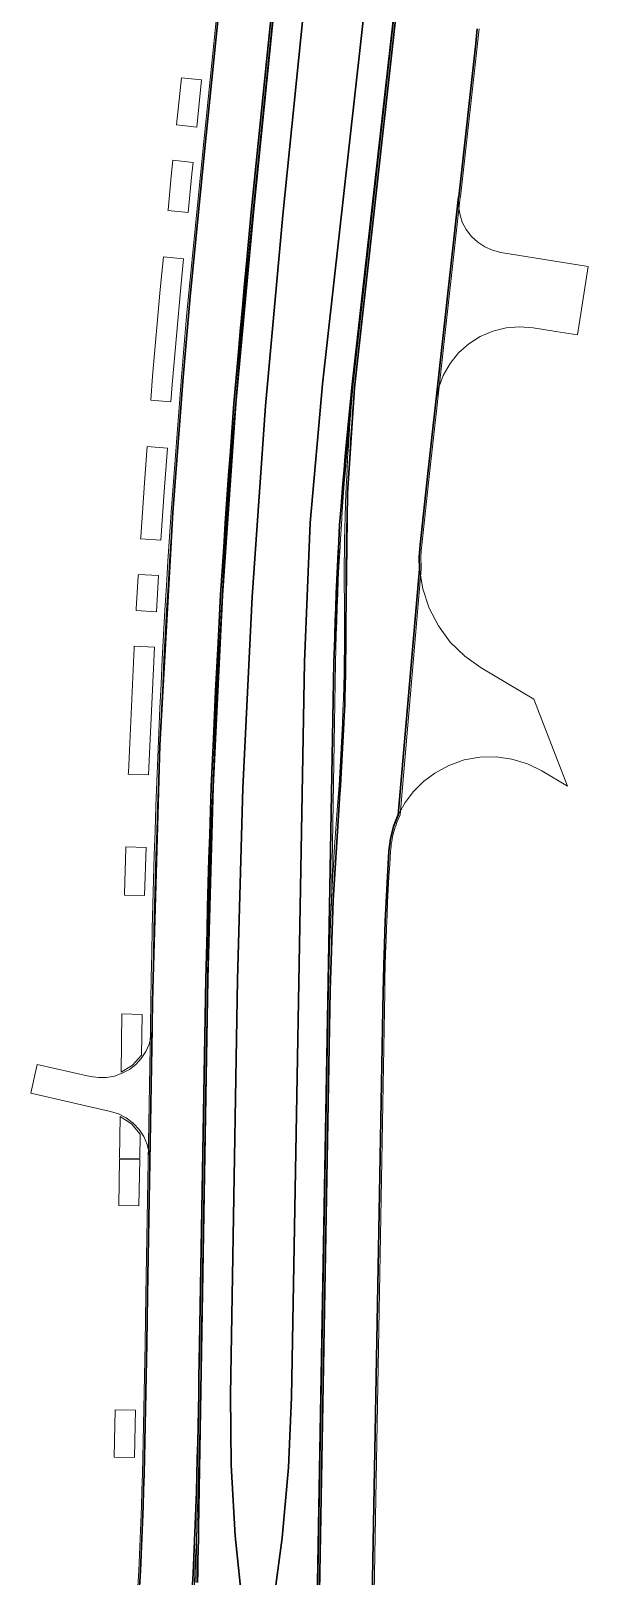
# Model space of a CAD drawing. Header units: metres. Extents: x 105145 to 106173, y 111785 to 118130.
# Drawn here: x 105912.2 to 105978.2, y 114770.5 to 114953.4 of the extents above; entities that cross this region are included whole.
import ezdxf

# ---------------------------------------------------------------- set-up
doc = ezdxf.new("R2010")
doc.units = ezdxf.units.M
for name, color, linetype, lineweight in [('10-PAV-BOCACALLE', 9, 'CONTINUOUS', 13), ('10-PAV-CALZADA-BRT', 12, 'CONTINUOUS', 30), ('10-PAV-CALZADA-MIXTA', 8, 'CONTINUOUS', 30), ('10-PAV-CICLORUTA', 76, 'CONTINUOUS', 18), ('10-PAV-SARDINEL', 252, 'CONTINUOUS', 13)]:
    doc.layers.add(name, color=color, linetype=linetype, lineweight=lineweight)

msp = doc.modelspace()

# ---------------------------------------------------------------- linework, layer by layer
at = {"layer": '10-PAV-BOCACALLE'}
for points in [[(105978.2133, 114925.4732), (105976.9391, 114917.3722), (105974.3795, 114917.7875), (105971.7211, 114918.2185), (105970.1095, 114918.3474), (105968.4982, 114918.2149), (105966.9293, 114917.8245), (105965.4439, 114917.1864), (105964.0806, 114916.3172), (105962.8753, 114915.2397), (105961.8593, 114913.9821), (105961.0593, 114912.5772), (105960.4961, 114911.0617), (105960.1845, 114909.4753), (105962.8784, 114933.7144), (105962.8549, 114932.7041), (105963.0013, 114931.7043), (105963.3135, 114930.7431), (105963.7825, 114929.848), (105964.3951, 114929.0443), (105965.1338, 114928.3548), (105965.9778, 114927.7991), (105966.9031, 114927.3929), (105967.8835, 114927.1477), (105978.2133, 114925.4732)], [(105955.7336, 114860.5808), (105958.2583, 114889.6647), (105958.6377, 114887.3155), (105959.3838, 114885.0559), (105960.4779, 114882.9427), (105961.8924, 114881.0291), (105963.5917, 114879.3632), (105965.5331, 114877.9871), (105971.7883, 114874.2611), (105975.7749, 114863.9591), (105972.7291, 114865.7735), (105971.018, 114866.6163), (105969.1951, 114867.1773), (105967.3062, 114867.4424), (105965.3992, 114867.4049), (105963.5223, 114867.0657), (105961.7228, 114866.4333), (105960.0462, 114865.5239), (105958.7206, 114864.525), (105957.5456, 114863.3528), (105956.5435, 114862.0296), (105955.7336, 114860.5808)], [(105912.2114, 114827.6101), (105912.9664, 114831.0283), (105919.2493, 114829.6029), (105920.2043, 114829.4658), (105921.1689, 114829.4836), (105922.1183, 114829.6557), (105923.0277, 114829.9778), (105923.8738, 114830.4415), (105924.6346, 114831.0347), (105925.2905, 114831.7423), (105925.8245, 114832.5458), (105926.2229, 114833.4246), (105926.4752, 114834.3558), (105926.575, 114835.3154), (105926.3067, 114819.5444), (105926.2332, 114820.561), (105925.9887, 114821.5505), (105925.5803, 114822.4843), (105925.0196, 114823.3356), (105924.323, 114824.0796), (105923.5105, 114824.695), (105922.6056, 114825.164), (105921.6343, 114825.4731), (105912.2114, 114827.6101)]]:
    msp.add_lwpolyline(points, close=True, dxfattribs=at)
at = {"layer": '10-PAV-CALZADA-BRT'}
for points in [[(105931.9513, 114769.7149), (105931.9775, 114770.9997), (105932.0021, 114772.2875), (105932.0253, 114773.5741), (105932.0477, 114774.8619), (105932.0697, 114776.1509), (105933.1753, 114841.1523), (105933.8022, 114863.8762), (105934.9096, 114886.5817), (105936.497, 114909.2587), (105938.5637, 114931.8971), (105942.6989, 114972.4531)], [(105946.0923, 114971.2285), (105942.0455, 114931.5421), (105939.9856, 114908.9775), (105938.4034, 114886.3743), (105937.2996, 114863.7427), (105936.6747, 114841.0929), (105935.8387, 114791.9385), (105935.9369, 114783.5823), (105936.4179, 114775.2394), (105937.2805, 114766.9273)], [(105940.8709, 114766.7465), (105941.9874, 114775.0107), (105942.7189, 114783.3179), (105943.0639, 114791.6501), (105944.6101, 114878.6713), (105945.2908, 114895.1367), (105946.7457, 114911.5519), (105951.9033, 114957.4321)], [(105955.3813, 114957.0411), (105950.2237, 114911.1609), (105948.7834, 114894.9099), (105948.1097, 114878.6091), (105945.6995, 114742.9863)]]:
    msp.add_lwpolyline(points, dxfattribs=at)
at = {"layer": '10-PAV-CALZADA-MIXTA'}
for points in [[(105941.9863, 114967.9287), (105938.3149, 114931.9225), (105936.2478, 114909.2788), (105934.66, 114886.5965), (105933.5524, 114863.8857), (105932.9253, 114841.1565), (105932.1891, 114797.8755), (105932.1561, 114795.9403), (105932.1225, 114794.0051), (105932.0875, 114792.0701), (105932.0505, 114790.1349), (105932.0111, 114788.1999), (105931.9685, 114786.2649), (105931.9219, 114784.3299), (105931.8707, 114782.3951), (105931.8145, 114780.4603), (105931.7525, 114778.5259), (105931.6841, 114776.5917), (105931.6085, 114774.6577), (105931.5253, 114772.7239), (105931.4337, 114770.7907), (105931.3329, 114768.8577)], [(105925.0923, 114769.1983), (105925.1913, 114771.1011), (105925.2817, 114773.0063), (105925.3639, 114774.9141), (105925.4385, 114776.8241), (105925.5061, 114778.7365), (105925.5675, 114780.6513), (105925.6233, 114782.5683), (105925.6739, 114784.4875), (105925.7201, 114786.4089), (105925.7625, 114788.3325), (105925.8019, 114790.2581), (105925.8387, 114792.1891), (105925.8735, 114794.1181), (105925.9071, 114796.0491), (105925.9399, 114797.9823), (105926.0372, 114803.7032), (105926.3063, 114819.5195), (105926.3067, 114819.5444), (105926.575, 114835.3154), (105926.5756, 114835.3523), (105926.5795, 114835.5803), (105926.6278, 114838.4219), (105926.6761, 114841.2629), (105927.497, 114868.8342), (105929.0209, 114896.3755), (105930.2321, 114912.3977), (105931.0669, 114921.9327), (105932.7231, 114938.6947), (105934.5405, 114956.5182)], [(105945.9309, 114741.9365), (105947.6697, 114839.7847), (105948.0225, 114850.4622), (105948.7011, 114861.1239), (105949.4005, 114873.6193), (105949.5411, 114886.1335), (105949.7259, 114898.6418), (105950.5577, 114911.1237), (105955.2049, 114952.9367), (105955.4007, 114954.6999)], [(105965.0911, 114953.6238), (105964.8951, 114951.8597), (105962.8805, 114933.7333), (105962.8784, 114933.7144), (105960.1845, 114909.4753), (105960.1819, 114909.4519), (105959.7117, 114905.2213), (105959.2416, 114900.9917), (105958.3013, 114892.5309), (105958.2112, 114891.0988), (105958.2583, 114889.6647), (105955.7336, 114860.5808), (105955.181, 114859.1897), (105954.8059, 114857.7406), (105954.6141, 114856.2561), (105954.1663, 114847.9689), (105953.9187, 114839.6734), (105952.1799, 114741.8251)]]:
    msp.add_lwpolyline(points, dxfattribs=at)
at = {"layer": '10-PAV-CICLORUTA'}
for points in [[(105932.4215, 114947.5675), (105931.8523, 114941.9845), (105929.4647, 114942.2279), (105930.0339, 114947.8109), (105932.4215, 114947.5675)], [(105931.4261, 114937.8063), (105931.2857, 114936.4289), (105930.8351, 114931.8633), (105928.4463, 114932.0983), (105928.4561, 114932.1979), (105928.8435, 114936.1357), (105929.0387, 114938.0497), (105931.4261, 114937.8063)], [(105930.2949, 114926.3899), (105929.9621, 114923.0185), (105928.9557, 114911.5205), (105928.7983, 114909.4587), (105926.4081, 114909.6427), (105926.6267, 114912.4817), (105927.5273, 114922.7543), (105927.9081, 114926.6247), (105930.2949, 114926.3899)], [(105928.3801, 114903.9751), (105927.9893, 114898.8495), (105927.5987, 114893.0779), (105925.2039, 114893.2289), (105925.2161, 114893.4241), (105925.6547, 114899.8581), (105925.9859, 114904.1595), (105928.3801, 114903.9751)], [(105927.3345, 114888.8861), (105927.0819, 114884.6145), (105924.6859, 114884.7467), (105924.6969, 114884.9455), (105924.9269, 114888.8375), (105924.9395, 114889.0371), (105927.3345, 114888.8861)], [(105926.8505, 114880.4207), (105926.1515, 114865.2997), (105923.7535, 114865.3891), (105923.7609, 114865.5889), (105924.4435, 114880.3525), (105924.4545, 114880.5531), (105926.8505, 114880.4207)], [(105925.8483, 114856.7001), (105925.6857, 114851.0207), (105923.2869, 114851.0829), (105923.2921, 114851.2985), (105923.4439, 114856.5947), (105923.4505, 114856.7897), (105925.8483, 114856.7001)], [(105925.4023, 114836.9381), (105925.3205, 114832.1173), (105924.2402, 114830.9579), (105922.8863, 114830.1341), (105923.0031, 114837.0003), (105925.4023, 114836.9381)], [(105925.1619, 114822.7953), (105925.1125, 114819.8933), (105922.7129, 114819.9339), (105922.7967, 114824.8603), (105924.1217, 114823.9909), (105925.1619, 114822.7953)], [(105925.1109, 114819.7933), (105925.0173, 114814.2937), (105922.6177, 114814.3345), (105922.7111, 114819.8339), (105925.1109, 114819.7933)], [(105924.5983, 114790.0995), (105924.5627, 114788.3579), (105924.5203, 114786.4365), (105924.4743, 114784.5177), (105924.4737, 114784.4925), (105922.0744, 114784.5557), (105922.1211, 114786.4919), (105922.1633, 114788.4089), (105922.1945, 114789.9381), (105922.1983, 114790.1403), (105924.5983, 114790.0995)]]:
    msp.add_lwpolyline(points, close=True, dxfattribs=at)
at = {"layer": '10-PAV-SARDINEL'}
for points in [[(105942.6989, 114972.4531), (105938.5637, 114931.8971), (105938.2792, 114929.0698), (105938.0021, 114926.2417), (105937.7326, 114923.4129), (105937.4705, 114920.5834), (105937.2159, 114917.7532), (105936.9688, 114914.9223), (105936.7292, 114912.0908), (105936.497, 114909.2587), (105936.2724, 114906.426), (105936.0552, 114903.5927), (105935.8456, 114900.7588), (105935.6434, 114897.9244), (105935.4487, 114895.0895), (105935.2615, 114892.254), (105935.0818, 114889.4181), (105934.9096, 114886.5817), (105934.745, 114883.7449), (105934.5878, 114880.9076), (105934.4381, 114878.0699), (105934.2959, 114875.2319), (105934.1612, 114872.3934), (105934.0341, 114869.5547), (105933.9144, 114866.7156), (105933.8022, 114863.8762), (105933.6976, 114861.0365), (105933.6004, 114858.1965), (105933.5108, 114855.3563), (105933.4287, 114852.5159), (105933.3541, 114849.6753), (105933.287, 114846.8344), (105933.2274, 114843.9934), (105933.1753, 114841.1523), (105932.0697, 114776.1509), (105932.0477, 114774.8619), (105932.0253, 114773.5741), (105932.0021, 114772.2875), (105931.9775, 114770.9997), (105931.9513, 114769.7149)], [(105931.3329, 114768.8577), (105931.4337, 114770.7907), (105931.5253, 114772.7239), (105931.6085, 114774.6577), (105931.6841, 114776.5917), (105931.7525, 114778.5259), (105931.8145, 114780.4603), (105931.8707, 114782.3951), (105931.9219, 114784.3299), (105931.9685, 114786.2649), (105932.0111, 114788.1999), (105932.0505, 114790.1349), (105932.0875, 114792.0701), (105932.1225, 114794.0051), (105932.1561, 114795.9403), (105932.1891, 114797.8755), (105932.9253, 114841.1565), (105932.9774, 114843.9983), (105933.037, 114846.84), (105933.1041, 114849.6814), (105933.1787, 114852.5227), (105933.2609, 114855.3638), (105933.3505, 114858.2047), (105933.4477, 114861.0453), (105933.5524, 114863.8857), (105933.6645, 114866.7257), (105933.7842, 114869.5655), (105933.9114, 114872.4049), (105934.0461, 114875.244), (105934.1884, 114878.0827), (105934.3381, 114880.9211), (105934.4953, 114883.759), (105934.66, 114886.5965), (105934.8322, 114889.4336), (105935.012, 114892.2702), (105935.1992, 114895.1063), (105935.3939, 114897.9419), (105935.5961, 114900.7769), (105935.8059, 114903.6115), (105936.0231, 114906.4454), (105936.2478, 114909.2788), (105936.48, 114912.1116), (105936.7196, 114914.9438), (105936.9668, 114917.7753), (105937.2215, 114920.6061), (105937.4836, 114923.4363), (105937.7532, 114926.2658), (105938.0303, 114929.0945), (105938.3149, 114931.9225), (105941.9863, 114967.9287)], [(105942.1853, 114967.9085), (105938.5139, 114931.9024), (105938.2294, 114929.0748), (105937.9523, 114926.2466), (105937.6828, 114923.4176), (105937.4207, 114920.588), (105937.1661, 114917.7577), (105936.9189, 114914.9267), (105936.6793, 114912.095), (105936.4471, 114909.2628), (105936.2225, 114906.4299), (105936.0053, 114903.5965), (105935.7956, 114900.7625), (105935.5935, 114897.9279), (105935.3988, 114895.0929), (105935.2116, 114892.2573), (105935.0319, 114889.4212), (105934.8597, 114886.5847), (105934.695, 114883.7477), (105934.5378, 114880.9103), (105934.3881, 114878.0725), (105934.2459, 114875.2343), (105934.1112, 114872.3958), (105933.9841, 114869.5569), (105933.8644, 114866.7176), (105933.7522, 114863.8781), (105933.6476, 114861.0383), (105933.5504, 114858.1982), (105933.4608, 114855.3578), (105933.3787, 114852.5173), (105933.3041, 114849.6765), (105933.2369, 114846.8355), (105933.1774, 114843.9944), (105933.1253, 114841.153), (105932.3891, 114797.8721), (105932.3561, 114795.9369), (105932.3225, 114794.0016), (105932.2875, 114792.0664), (105932.2505, 114790.131), (105932.2111, 114788.1957), (105932.1685, 114786.2603), (105932.1218, 114784.3249), (105932.0706, 114782.3896), (105932.0144, 114780.4542), (105931.9524, 114778.5192), (105931.884, 114776.5843), (105931.8083, 114774.6495), (105931.7251, 114772.7149), (105931.6335, 114770.7808), (105931.5326, 114768.8468)], [(105931.7513, 114769.7192), (105931.7775, 114771.0037), (105931.8021, 114772.2912), (105931.8253, 114773.5777), (105931.8477, 114774.8654), (105931.8697, 114776.1543), (105931.8716, 114776.2684), (105931.884, 114776.5843), (105931.9524, 114778.5192), (105932.0144, 114780.4542), (105932.0706, 114782.3896), (105932.1218, 114784.3249), (105932.1685, 114786.2603), (105932.2111, 114788.1957), (105932.2505, 114790.131), (105932.2875, 114792.0664), (105932.3225, 114794.0016), (105932.3561, 114795.9369), (105932.3891, 114797.8721), (105933.1253, 114841.153), (105933.1774, 114843.9944), (105933.2369, 114846.8355), (105933.3041, 114849.6765), (105933.3787, 114852.5173), (105933.4608, 114855.3578), (105933.5504, 114858.1982), (105933.6476, 114861.0383), (105933.7522, 114863.8781), (105933.8644, 114866.7176), (105933.9841, 114869.5569), (105934.1112, 114872.3958), (105934.2459, 114875.2343), (105934.3881, 114878.0725), (105934.5378, 114880.9103), (105934.695, 114883.7477), (105934.8597, 114886.5847), (105935.0319, 114889.4212), (105935.2116, 114892.2573), (105935.3988, 114895.0929), (105935.5935, 114897.9279), (105935.7956, 114900.7625), (105936.0053, 114903.5965), (105936.2225, 114906.4299), (105936.4471, 114909.2628), (105936.6793, 114912.095), (105936.9189, 114914.9267), (105937.1661, 114917.7577), (105937.4207, 114920.588), (105937.6828, 114923.4176), (105937.9523, 114926.2466), (105938.2294, 114929.0748), (105938.5139, 114931.9024), (105942.1853, 114967.9085)], [(105924.8926, 114769.2092), (105924.9916, 114771.1111), (105925.0819, 114773.0154), (105925.1641, 114774.9223), (105925.2387, 114776.8316), (105925.3062, 114778.7433), (105925.3676, 114780.6574), (105925.4234, 114782.5739), (105925.474, 114784.4926), (105925.5202, 114786.4135), (105925.5625, 114788.3368), (105925.6019, 114790.2621), (105925.6387, 114792.1928), (105925.6735, 114794.1217), (105925.7071, 114796.0526), (105925.7399, 114797.9857), (105925.8372, 114803.7066), (105926.1063, 114819.5228), (105926.1067, 114819.5477), (105926.375, 114835.3188), (105926.3756, 114835.3557), (105926.3795, 114835.5837), (105926.4278, 114838.4253), (105926.4761, 114841.2665), (105926.5294, 114844.17), (105926.5905, 114847.0735), (105926.6594, 114849.9768), (105926.7361, 114852.8799), (105926.8206, 114855.7828), (105926.9128, 114858.6855), (105927.0129, 114861.5879), (105927.1208, 114864.4901), (105927.2364, 114867.3919), (105927.3599, 114870.2934), (105927.4911, 114873.1946), (105927.6301, 114876.0954), (105927.777, 114878.9958), (105927.9316, 114881.8958), (105928.094, 114884.7954), (105928.2641, 114887.6946), (105928.4421, 114890.5933), (105928.6279, 114893.4914), (105928.8214, 114896.3897), (105930.0328, 114912.4137), (105930.2336, 114914.7992), (105930.4397, 114917.1836), (105930.6511, 114919.5676), (105930.8678, 114921.9516), (105932.5241, 114938.7147), (105934.3415, 114956.5385)], [(105934.5405, 114956.5182), (105932.7231, 114938.6947), (105931.0669, 114921.9327), (105930.8503, 114919.5496), (105930.6389, 114917.1661), (105930.4329, 114914.7821), (105930.2321, 114912.3977), (105929.0209, 114896.3755), (105928.8274, 114893.4784), (105928.6417, 114890.5807), (105928.4638, 114887.6826), (105928.2936, 114884.7839), (105928.1313, 114881.8849), (105927.9767, 114878.9854), (105927.8299, 114876.0855), (105927.6909, 114873.1852), (105927.5597, 114870.2846), (105927.4362, 114867.3836), (105927.3206, 114864.4823), (105927.2128, 114861.5807), (105927.1127, 114858.6789), (105927.0205, 114855.7767), (105926.936, 114852.8743), (105926.8593, 114849.9718), (105926.7905, 114847.069), (105926.7294, 114844.166), (105926.6761, 114841.2629), (105926.6278, 114838.4219), (105926.5795, 114835.5803), (105926.5756, 114835.3523), (105926.575, 114835.3154), (105926.3067, 114819.5444), (105926.3063, 114819.5195), (105926.0372, 114803.7032), (105925.9399, 114797.9823), (105925.9071, 114796.0491), (105925.8735, 114794.1181), (105925.8387, 114792.1891), (105925.8019, 114790.2581), (105925.7625, 114788.3325), (105925.7201, 114786.4089), (105925.6739, 114784.4875), (105925.6233, 114782.5683), (105925.5675, 114780.6513), (105925.5061, 114778.7365), (105925.4385, 114776.8241), (105925.3639, 114774.9141), (105925.2817, 114773.0063), (105925.1913, 114771.1011), (105925.0923, 114769.1983)], [(105945.6995, 114742.9863), (105948.1097, 114878.6091), (105948.1425, 114880.2404), (105948.183, 114881.8715), (105948.2312, 114883.5024), (105948.2871, 114885.1331), (105948.3506, 114886.7635), (105948.4218, 114888.3935), (105948.5007, 114890.0232), (105948.5873, 114891.6526), (105948.6815, 114893.2815), (105948.7834, 114894.9099), (105948.893, 114896.5378), (105949.0102, 114898.1652), (105949.1351, 114899.7921), (105949.2677, 114901.4183), (105949.4079, 114903.0439), (105949.5558, 114904.6688), (105949.7113, 114906.293), (105949.8744, 114907.9164), (105950.0453, 114909.5391), (105950.2237, 114911.1609), (105955.3813, 114957.0411)], [(105955.2019, 114954.722), (105955.0061, 114952.9588), (105950.3587, 114911.1437), (105950.2342, 114909.7565), (105950.1177, 114908.3701), (105950.1015, 114908.1628), (105950.0734, 114907.896), (105949.9104, 114906.2735), (105949.755, 114904.6502), (105949.6072, 114903.0263), (105949.467, 114901.4016), (105949.3345, 114899.7763), (105949.2097, 114898.1504), (105949.0925, 114896.5239), (105948.983, 114894.897), (105948.8812, 114893.2695), (105948.787, 114891.6416), (105948.7005, 114890.0131), (105948.6216, 114888.3843), (105948.5504, 114886.7553), (105948.487, 114885.1258), (105948.4311, 114883.496), (105948.3829, 114881.8661), (105948.3425, 114880.2359), (105948.3097, 114878.6053), (105947.8015, 114850.0115), (105947.7841, 114849.6505), (105947.7124, 114848.0075), (105947.6484, 114846.3641), (105947.5922, 114844.7205), (105947.5436, 114843.0766), (105947.5028, 114841.4325), (105947.4697, 114839.7885), (105945.7309, 114741.9401)], [(105945.7309, 114741.9401), (105947.4697, 114839.7885), (105947.5028, 114841.4325), (105947.5436, 114843.0766), (105947.5922, 114844.7205), (105947.6484, 114846.3641), (105947.7124, 114848.0075), (105947.7841, 114849.6505), (105947.8635, 114851.2931), (105947.9506, 114852.9354), (105948.0454, 114854.5773), (105948.1479, 114856.2187), (105948.2582, 114857.8595), (105948.3761, 114859.4999), (105948.5017, 114861.1391), (105948.6129, 114862.6068), (105948.7164, 114864.0746), (105948.8121, 114865.5429), (105948.9001, 114867.0116), (105948.9804, 114868.4809), (105949.053, 114869.9505), (105949.1179, 114871.4205), (105949.175, 114872.8908), (105949.2244, 114874.3614), (105949.266, 114875.8322), (105949.3, 114877.3032), (105949.3262, 114878.7744), (105949.3446, 114880.2457), (105949.3553, 114881.7171), (105949.3583, 114883.1884), (105949.3536, 114884.6599), (105949.3411, 114886.1319), (105949.3297, 114887.5225), (105949.3262, 114888.9137), (105949.3308, 114890.305), (105949.3433, 114891.6962), (105949.3639, 114893.0873), (105949.3924, 114894.4783), (105949.429, 114895.8691), (105949.4735, 114897.2596), (105949.5261, 114898.6499), (105949.5867, 114900.0399), (105949.6552, 114901.4294), (105949.7317, 114902.8186), (105949.8163, 114904.2073), (105949.9088, 114905.5955), (105950.0093, 114906.9831), (105950.1177, 114908.3701), (105950.2342, 114909.7565), (105950.3587, 114911.1437), (105955.0061, 114952.9588), (105955.2019, 114954.722)], [(105955.4007, 114954.6999), (105955.2049, 114952.9367), (105950.5577, 114911.1237), (105950.4334, 114909.7392), (105950.317, 114908.3539), (105950.2087, 114906.968), (105950.1082, 114905.5816), (105950.0158, 114904.1945), (105949.9314, 114902.807), (105949.8549, 114901.419), (105949.7864, 114900.0306), (105949.7259, 114898.6418), (105949.6734, 114897.2526), (105949.6289, 114895.8632), (105949.5924, 114894.4736), (105949.5638, 114893.0838), (105949.5433, 114891.6938), (105949.5308, 114890.3038), (105949.5262, 114888.9137), (105949.5297, 114887.5236), (105949.5411, 114886.1335), (105949.5536, 114884.6611), (105949.5583, 114883.1886), (105949.5553, 114881.7162), (105949.5446, 114880.2437), (105949.5261, 114878.7714), (105949.4999, 114877.2991), (105949.466, 114875.827), (105949.4243, 114874.3552), (105949.3748, 114872.8835), (105949.3177, 114871.4122), (105949.2528, 114869.9411), (105949.1801, 114868.4704), (105949.0998, 114867.0002), (105949.0117, 114865.5303), (105948.9159, 114864.061), (105948.8124, 114862.5922), (105948.7011, 114861.1239), (105948.5755, 114859.4851), (105948.4577, 114857.8456), (105948.3475, 114856.2057), (105948.245, 114854.5652), (105948.1502, 114852.9243), (105948.0632, 114851.283), (105947.9838, 114849.6413), (105947.9122, 114847.9992), (105947.8483, 114846.3568), (105947.792, 114844.7141), (105947.7436, 114843.0712), (105947.7028, 114841.428), (105947.6697, 114839.7847), (105945.9309, 114741.9365)], [(105952.1799, 114741.8251), (105953.9187, 114839.6734), (105953.9488, 114841.1821), (105953.9856, 114842.6906), (105954.0289, 114844.199), (105954.0789, 114845.7072), (105954.1355, 114847.2151), (105954.1987, 114848.7227), (105954.2686, 114850.2301), (105954.345, 114851.7372), (105954.4281, 114853.2439), (105954.5178, 114854.7502), (105954.6141, 114856.2561), (105954.6376, 114856.5547), (105954.6686, 114856.8527), (105954.7069, 114857.1498), (105954.7527, 114857.4458), (105954.8059, 114857.7406), (105954.8664, 114858.034), (105954.9342, 114858.3258), (105955.0093, 114858.6158), (105955.0916, 114858.9038), (105955.181, 114859.1897), (105955.2776, 114859.4733), (105955.3812, 114859.7543), (105955.4918, 114860.0327), (105955.6093, 114860.3083), (105955.7336, 114860.5808), (105958.2583, 114889.6647), (105958.236, 114889.9829), (105958.2204, 114890.3015), (105958.2116, 114890.6204), (105958.2096, 114890.9393), (105958.2144, 114891.2583), (105958.226, 114891.5771), (105958.2443, 114891.8955), (105958.2694, 114892.2135), (105958.3013, 114892.5309), (105959.2416, 114900.9917), (105959.7117, 114905.2213), (105960.1819, 114909.4519), (105960.1845, 114909.4753), (105962.8784, 114933.7144), (105962.8805, 114933.7333), (105964.8951, 114951.8597), (105965.0911, 114953.6238)], [(105965.2899, 114953.6018), (105965.0939, 114951.8376), (105963.0793, 114933.7112), (105963.0772, 114933.6923), (105960.3833, 114909.4532), (105960.3807, 114909.4298), (105959.9105, 114905.1992), (105959.4404, 114900.9696), (105958.5002, 114892.5099), (105958.4687, 114892.1963), (105958.4439, 114891.8825), (105958.4258, 114891.5678), (105958.4144, 114891.2527), (105958.4096, 114890.9376), (105958.4116, 114890.6259), (105958.4117, 114890.6216), (105958.4202, 114890.3113), (105958.4204, 114890.307), (105958.4355, 114889.9969), (105958.4358, 114889.9927), (105958.4578, 114889.6787), (105958.4583, 114889.6647), (105958.4576, 114889.6474), (105955.9329, 114860.5635), (105955.927, 114860.5299), (105955.9156, 114860.4978), (105955.7924, 114860.228), (105955.6768, 114859.9568), (105955.5679, 114859.6829), (105955.4665, 114859.4077), (105955.3715, 114859.1287), (105955.2839, 114858.8488), (105955.2022, 114858.5629), (105955.1286, 114858.2789), (105955.062, 114857.9921), (105955.0019, 114857.7009), (105954.9499, 114857.412), (105954.905, 114857.1218), (105954.8674, 114856.8307), (105954.837, 114856.5386), (105954.8136, 114856.2414), (105954.7174, 114854.7379), (105954.6278, 114853.2325), (105954.5448, 114851.7266), (105954.4684, 114850.2205), (105954.3986, 114848.714), (105954.3354, 114847.2072), (105954.2788, 114845.7001), (105954.2288, 114844.1928), (105954.1855, 114842.6854), (105954.1488, 114841.1777), (105954.1187, 114839.6696), (105952.3799, 114741.8216)]]:
    msp.add_lwpolyline(points, dxfattribs=at)

doc.saveas('drawing.dxf')
